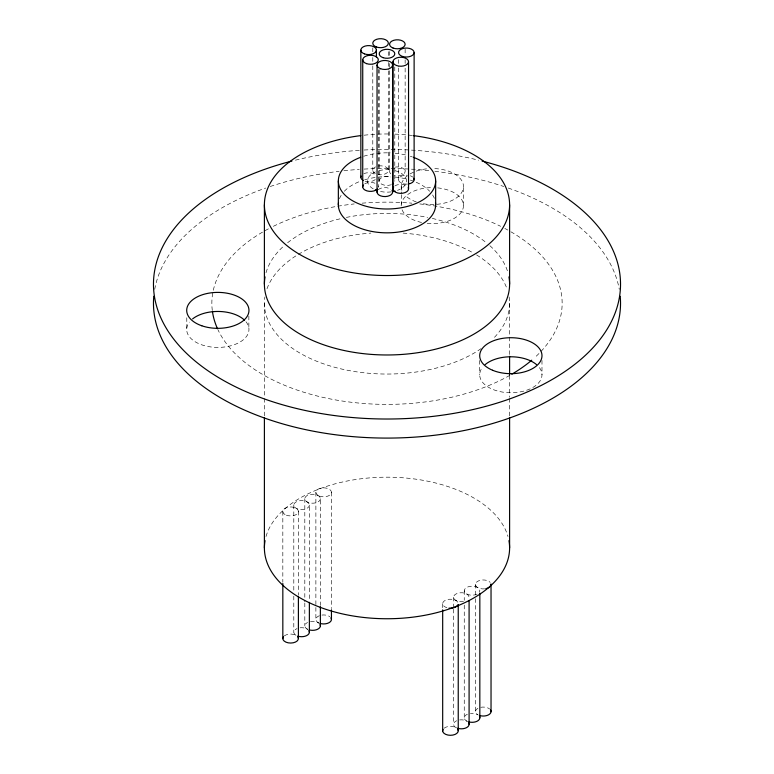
<?xml version="1.0" encoding="UTF-8"?>
<svg xmlns="http://www.w3.org/2000/svg" width="774" height="774" viewBox="0 0 774 774"><rect width="100%" height="100%" fill="white"/><g stroke="black" fill="none" stroke-linecap="round" stroke-linejoin="round"><path stroke-width="0.58" stroke-dasharray="3.87 2.9" d="M541.984 360.461L541.984 374.761M509.602 303.263L509.602 355.092M509.602 375.584L509.602 397.285M509.602 398.484L509.602 416.567M479.706 360.461L479.706 374.761M475.478 584.302L475.478 597.489M475.478 598.689L475.478 711.412M464.255 590.697L464.255 600.295M464.255 605.094L464.255 717.817M463.374 187.937L463.374 207.006M453.525 597.218L453.525 608.006M453.525 609.206L453.525 724.329M442.68 603.826L442.68 608.625M405.141 49.033L405.141 55.031M405.141 59.83L405.141 63.429M405.141 68.218L405.141 171.354A7.788 4.499 0 0 1 394.711 175.63M401.29 185.102L401.29 193.452M401.29 194.642L401.29 204.172M398.562 59.598L398.562 66.796M398.562 67.996L398.562 179.52M394.788 66.99L394.788 180.913M389.574 51.529L389.574 56.318M389.574 63.516L389.574 69.515M389.574 70.715L389.574 171.451M388.354 51.684L388.354 57.673M388.354 62.471L388.354 69.67M388.354 70.869L388.354 170.396A7.788 4.499 0 0 1 378.225 174.595M379.212 69.389L379.212 180.913A7.788 4.499 0 0 0 390.735 184.86M378.302 69.418L378.302 186.94M372.787 47.901L372.787 52.7M372.787 57.489L372.787 64.687M372.787 65.887L372.787 170.212M331.446 492.283L331.446 608.606M320.378 498.766A7.788 4.499 0 0 1 308.632 502.587A7.788 4.499 0 0 1 308.768 494.809A7.788 4.499 0 0 1 320.378 498.766L320.378 605.5M315.879 492.37L315.879 606.294M315.879 607.493L315.879 619.49M309.368 505.19A7.788 4.499 0 0 1 297.555 508.944A7.788 4.499 0 0 1 297.835 501.165A7.788 4.499 0 0 1 309.368 505.19L309.368 601.127M304.811 498.679L304.811 601.804M304.811 603.004L304.811 625.789M298.396 511.343L298.396 595.293M293.801 505.006L293.801 591.346M293.801 596.144L293.801 632.126M282.829 511.527L282.829 582.28M264.398 303.263L264.398 397.285M264.398 398.484L264.398 416.567M248.86 316.102L248.86 328.021M186.786 317.737L186.786 330.846M510.85 231.765A175.147 101.113 0 0 1 534.341 357.927M509.863 375.332A175.147 101.113 0 0 1 217.978 329.763M212.299 310.471A175.147 101.113 0 0 1 269.188 228.436M273.357 226.318A175.147 101.113 0 0 1 354.221 203.93M362.077 203.175A175.147 101.113 0 0 1 411.923 203.175M419.779 203.93A175.147 101.113 0 0 1 500.643 226.318M504.812 228.436A175.147 101.113 0 0 1 507.86 230.081M363.683 156.261A48.656 28.087 0 0 1 390.473 152.894M395.069 153.213A48.656 28.087 0 0 1 407.211 155.361M410.317 156.261A48.656 28.087 0 0 1 412.319 156.928M339.457 198.773A48.656 28.087 0 0 1 341.421 194.932M344.304 191.284A48.656 28.087 0 0 1 360.694 181.116M364.709 179.781A48.656 28.087 0 0 1 390.473 176.733M395.069 177.053A48.656 28.087 0 0 1 407.211 179.2M410.317 180.09A48.656 28.087 0 0 1 413.306 181.116M416.151 182.258A48.656 28.087 0 0 1 429.696 191.284M432.579 194.932A48.656 28.087 0 0 1 434.543 198.773M364.128 135.208A122.602 70.782 0 0 1 390.454 133.989M395.069 134.115A122.602 70.782 0 0 1 412.126 135.469M266.014 536.527A122.602 70.782 0 0 1 387 477.181A122.602 70.782 0 0 1 507.986 536.527M295.378 160.179A233.525 134.821 0 0 1 359.3 150.32M364.08 150.021A233.525 134.821 0 0 1 478.622 160.179M154.723 289.341A233.525 134.821 0 0 1 265.724 188.043M270.252 186.495A233.525 134.821 0 0 1 339.147 171.296M343.859 170.754A233.525 134.821 0 0 1 359.3 169.39M364.08 169.09A233.525 134.821 0 0 1 430.141 170.754M434.853 171.296A233.525 134.821 0 0 1 503.748 186.495M508.276 188.043A233.525 134.821 0 0 1 619.277 289.341M434.785 168.597A31.134 17.976 0 0 1 462.746 190.365A31.134 17.976 0 0 1 421.598 203.398M416.306 201.937A31.134 17.976 0 0 1 405.363 195.512M401.909 190.365A31.134 17.976 0 0 1 407.337 175.804M410.036 173.966A31.134 17.976 0 0 1 428.757 168.664M437.658 187.879A31.134 17.976 0 0 1 463.007 208.661A31.134 17.976 0 0 1 427.006 223.299M421.598 222.467A31.134 17.976 0 0 1 401.909 209.435M401.203 205.894A31.134 17.976 0 0 1 431.805 187.618M539.42 367.621A31.134 17.976 0 0 1 510.85 392.737A31.134 17.976 0 0 1 482.27 367.621M245.929 321.694A31.134 17.976 0 0 1 218.21 347.41A31.134 17.976 0 0 1 189.398 322.1M266.014 272.758A122.602 70.782 0 0 1 284.116 245.697M287.618 242.746A122.602 70.782 0 0 1 341.711 218.423M346.317 217.426A122.602 70.782 0 0 1 427.683 217.426M432.289 218.423A122.602 70.782 0 0 1 486.382 242.746M489.884 245.697A122.602 70.782 0 0 1 507.986 272.758M509.118 296.993A122.602 70.782 0 0 1 492.535 339.293M481.128 348.61A122.602 70.782 0 0 1 340.154 368.676A122.602 70.782 0 0 1 264.882 296.993M267.001 288.76A122.602 70.782 0 0 1 370.92 233.09M403.08 233.09A122.602 70.782 0 0 1 473.688 253.214M476.561 254.927A122.602 70.782 0 0 1 506.999 288.76M394.769 180.594A7.788 4.499 0 0 1 394.769 181.232M379.212 180.913A7.788 4.499 0 0 1 390.735 176.965M395.088 170.696A19.456 11.233 0 0 1 406.408 180.11A19.456 11.233 0 0 1 397.517 190.365M391.141 191.894A19.456 11.233 0 0 1 378.912 191.13M373.242 188.856A19.456 11.233 0 0 1 375.342 171.915M378.912 170.696A19.456 11.233 0 0 1 391.141 169.932M394.875 185.915A7.788 4.499 0 0 1 407.308 186.428M407.211 184.125A7.788 4.499 0 0 1 398.552 179.674A7.788 4.499 0 0 1 407.134 175.185M410.278 175.775A7.788 4.499 0 0 1 412.706 177.072M394.556 167.203A7.788 4.499 0 0 1 405.141 171.354M390.851 173.869A7.788 4.499 0 0 1 390.764 169.013M378.534 165.975A7.788 4.499 0 0 1 388.354 170.396M375.361 173.647A7.788 4.499 0 0 1 375.593 166.855M375.264 179.558A7.788 4.499 0 0 1 364.554 181.029M363.838 173.657A7.788 4.499 0 0 1 375.39 174.972M378.293 186.611A7.788 4.499 0 0 1 378.283 187.26M364.689 183.912A7.788 4.499 0 0 1 375.255 183.322M378.147 189.765A7.788 4.499 0 0 1 390.909 189.272M446.937 607.696A7.788 4.499 0 0 1 443.086 602.249A7.788 4.499 0 0 1 451.881 599.269A7.788 4.499 0 0 1 458.237 603.875M444.092 728.228A7.788 4.499 0 0 1 456.544 728.005M463.5 601.524A7.788 4.499 0 0 1 453.545 597.538A7.788 4.499 0 0 1 462.417 592.768A7.788 4.499 0 0 1 468.599 598.786M456.641 727.928A7.788 4.499 0 0 1 456.641 720.729M459.65 719.936A7.788 4.499 0 0 1 467.186 721.387M484.679 588.859A7.788 4.499 0 0 1 475.778 585.676A7.788 4.499 0 0 1 480.412 580.258A7.788 4.499 0 0 1 490.203 582.406M477.926 708.278A7.788 4.499 0 0 0 477.984 714.857A7.788 4.499 0 0 0 470.389 713.425M480.76 707.301A7.788 4.499 0 0 1 489.632 708.974M477.142 594.103A7.788 4.499 0 0 1 464.816 592.371A7.788 4.499 0 0 1 471.676 586.208A7.788 4.499 0 0 1 479.512 591.965M467.38 721.416A7.788 4.499 0 0 1 467.38 714.218M307.858 629.407A7.788 4.499 0 0 1 307.549 622.412M310.471 621.512A7.788 4.499 0 0 1 318.869 623.176M319.062 623.07A7.788 4.499 0 0 1 319.391 615.688M321.936 615.059A7.788 4.499 0 0 1 329.85 616.714M295.968 635.328A7.788 4.499 0 0 1 297.052 628.565M300.089 627.801A7.788 4.499 0 0 1 307.568 629.339M284.281 635.928A7.788 4.499 0 0 1 295.997 635.309M319.372 496.076A7.788 4.499 0 0 0 331.436 492.603A7.788 4.499 0 0 0 320.194 488.307A7.788 4.499 0 0 0 319.372 496.076M286.38 515.213A7.788 4.499 0 0 0 298.387 511.662A7.788 4.499 0 0 0 287.067 507.434A7.788 4.499 0 0 0 286.38 515.213"/><path stroke-width="1.16" d="M509.602 204.752L509.602 284.193M509.602 356.301L509.602 374.384M509.602 417.776L509.602 547.963M491.035 584.573L491.035 711.693M479.832 593.097L479.832 717.817M469.092 600.817L469.092 724.329M458.237 604.755L458.237 730.666M442.68 609.825L442.68 730.946M435.656 180.913L435.656 204.752M414.119 52.68A7.788 4.499 0 0 1 402.238 56.357A7.788 4.499 0 0 1 402.654 48.578A7.788 4.499 0 0 1 414.119 52.68L414.119 179.791M408.546 61.746A7.788 4.499 0 0 1 396.868 65.635A7.788 4.499 0 0 1 396.868 57.847A7.788 4.499 0 0 1 408.546 61.746L408.546 188.856M392.979 61.746L392.979 188.856M392.602 64.823L392.602 191.942M377.044 65.103L377.044 192.213M376.416 50L376.416 57.189M362.735 59.733L362.735 186.844M360.848 50.175L360.848 177.294M338.344 180.913L338.344 204.752M331.446 609.806L331.446 619.394M320.378 606.7L320.378 625.885M309.368 602.327L309.368 632.31M298.396 596.493L298.396 638.463M282.829 583.48L282.829 638.647M264.398 204.752L264.398 284.193M264.398 417.776L264.398 547.963M531.757 360.191A175.147 101.113 0 0 1 511.827 374.19M217.523 328.766A175.147 101.113 0 0 1 212.444 311.506M413.306 157.286A48.656 28.087 0 0 1 423.765 199.305A48.656 28.087 0 0 1 350.235 199.305A48.656 28.087 0 0 1 360.694 157.286M435.53 202.74A48.656 28.087 0 0 1 387 232.839A48.656 28.087 0 0 1 338.47 202.74M413.229 135.605A122.602 70.782 0 0 1 488.5 244.449A122.602 70.782 0 0 1 285.5 244.449A122.602 70.782 0 0 1 360.771 135.605M508.944 540.649A122.602 70.782 0 0 1 387 618.745A122.602 70.782 0 0 1 265.056 540.649M482.076 161.05A233.525 134.821 0 0 1 570.999 367.215A233.525 134.821 0 0 1 203.001 367.215A233.525 134.821 0 0 1 291.924 161.05M620.216 296.287A233.525 134.821 0 0 1 387 438.084A233.525 134.821 0 0 1 153.784 296.287M485.192 364.573A31.134 17.976 0 0 1 536.498 364.573M192.61 318.888A31.134 17.976 0 0 1 244.526 320.184M508.944 276.889A122.602 70.782 0 0 1 387 354.976A122.602 70.782 0 0 1 265.056 276.889M393.55 183.341A7.788 4.499 0 0 1 392.099 184.309M395.088 191.13A19.456 11.233 0 0 1 392.486 191.691M376.483 190.365A19.456 11.233 0 0 1 375.342 189.911M408.227 187.589A7.788 4.499 0 0 1 400.206 193.345A7.788 4.499 0 0 1 393.676 186.989M413.713 178.213A7.788 4.499 0 0 1 408.304 184.009M363.238 180.448A7.788 4.499 0 0 1 361.119 176.027M377.315 189.088A7.788 4.499 0 0 1 366.963 190.888A7.788 4.499 0 0 1 363.47 184.986M392.031 190.375A7.788 4.499 0 0 1 385.336 196.567A7.788 4.499 0 0 1 377.286 190.946M457.995 604.823A7.788 4.499 0 0 1 449.036 608.112M457.86 729.408A7.788 4.499 0 0 1 450.42 735.3A7.788 4.499 0 0 1 443.086 729.369M468.599 722.761A7.788 4.499 0 0 1 466.403 727.724A7.788 4.499 0 0 1 457.579 728.276M490.997 583.935A7.788 4.499 0 0 1 485.753 588.695M490.435 709.816A7.788 4.499 0 0 1 488.384 714.934A7.788 4.499 0 0 1 479.319 715.428M479.512 716.55A7.788 4.499 0 0 1 477.142 721.213A7.788 4.499 0 0 1 468.812 721.91M320.078 624.618A7.788 4.499 0 0 1 317.63 629.262A7.788 4.499 0 0 1 309.281 629.91M330.933 617.826A7.788 4.499 0 0 1 328.824 622.809A7.788 4.499 0 0 1 320.001 623.409M308.932 630.733A7.788 4.499 0 0 1 306.562 635.667A7.788 4.499 0 0 1 297.719 636.112M297.622 636.605A7.788 4.499 0 0 1 290.772 643.049A7.788 4.499 0 0 1 283.468 636.77M492.574 370.253A31.134 17.976 0 0 0 541.819 357.549A31.134 17.976 0 0 0 498.146 339.283A31.134 17.976 0 0 0 492.574 370.253M201.801 325.777A31.134 17.976 0 0 0 248.957 310.674A31.134 17.976 0 0 0 202.72 294.652A31.134 17.976 0 0 0 201.801 325.777M383.111 57.692A7.788 4.499 0 0 0 394.788 53.803A7.788 4.499 0 0 0 383.111 49.904A7.788 4.499 0 0 0 383.111 57.692M393.057 48.036A7.788 4.499 0 0 0 405.121 44.563A7.788 4.499 0 0 0 393.879 40.267A7.788 4.499 0 0 0 393.057 48.036M376.541 47.04A7.788 4.499 0 0 0 388.354 43.286A7.788 4.499 0 0 0 376.822 39.251A7.788 4.499 0 0 0 376.541 47.04M364.399 53.861A7.788 4.499 0 0 0 376.406 50.32A7.788 4.499 0 0 0 365.086 46.082A7.788 4.499 0 0 0 364.399 53.861M366.566 63.642A7.788 4.499 0 0 0 378.302 59.821A7.788 4.499 0 0 0 366.702 55.863A7.788 4.499 0 0 0 366.566 63.642M380.653 68.76A7.788 4.499 0 0 0 392.602 65.142A7.788 4.499 0 0 0 381.205 60.982A7.788 4.499 0 0 0 380.653 68.76"/></g></svg>
